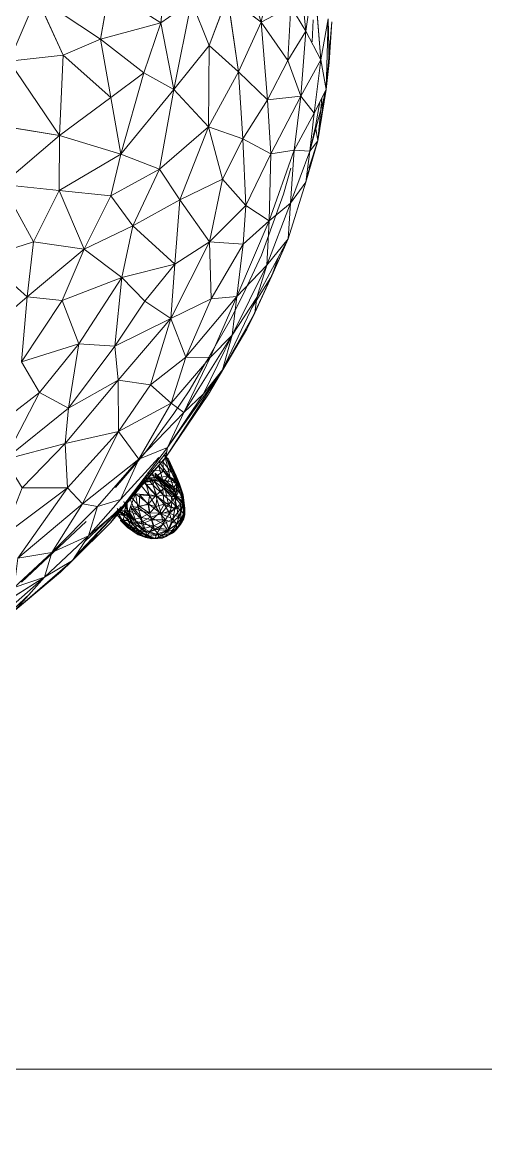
# Model space of a CAD drawing. Header units: inches. Extents: x -1767 to 184, y -1065 to 157.
# Drawn here: x -790.657 to -788.59, y -234.254 to -229.33 of the extents above; entities that cross this region are included whole.
import ezdxf

# ---------------------------------------------------------------- set-up
doc = ezdxf.new("R2010")
doc.units = ezdxf.units.IN
doc.header["$MEASUREMENT"] = 0
for name, color, linetype, lineweight in [('A-DETL-GENF', 92, 'Continuous', 9), ('E-LITE-EQPM', 33, 'Continuous', 9), ('G-IMPT', 8, 'Continuous', 9)]:
    doc.layers.add(name, color=color, linetype=linetype, lineweight=lineweight)

# ---------------------------------------------------------------- blocks, each defined once
blk = doc.blocks.new('flos_pendant16 - flos_pendant - 3D View - _3D__dwg_FLOS_AIM_Pendant_Lamps_dwg-2425-_3D_-V18-FIRST FLOOR')
at = {"layer": 'G-IMPT'}
for p, q in [((37.707, 24.606), (36.813, 24.153)), ((37.327, 24.524), (36.813, 24.153)), ((37.237, 24.51), (36.979, 24.309)), ((37.149, 24.469), (36.503, 24.007)), ((37.149, 24.469), (36.64, 24.117)), ((37.149, 24.469), (36.813, 24.153)), ((36.813, 24.153), (36.313, 23.768)), ((37.055, 24.183), (36.321, 23.614)), ((36.813, 24.153), (36.503, 24.007)), ((36.849, 24.255), (36.64, 24.117)), ((37.138, 24.232), (36.709, 23.902)), ((36.709, 23.902), (37.138, 24.232)), ((36.813, 24.153), (36.709, 23.902)), ((36.813, 24.153), (36.709, 23.902)), ((36.813, 24.153), (37.138, 24.232)), ((36.64, 24.117), (36.071, 23.652)), ((36.64, 24.117), (36.503, 24.007)), ((36.474, 23.971), (35.889, 23.457)), ((36.474, 23.971), (35.889, 23.457)), ((36.503, 24.007), (35.939, 23.504)), ((36.503, 24.007), (36.071, 23.652)), ((36.503, 24.007), (36.313, 23.768)), ((37.069, 23.93), (36.343, 23.427)), ((37.069, 23.93), (36.483, 23.245)), ((36.709, 23.902), (37.069, 23.93)), ((35.342, 23.74), (35.436, 23.823)), ((35.342, 23.74), (35.425, 23.817)), ((35.348, 23.738), (35.474, 23.836)), ((35.436, 23.823), (35.348, 23.738)), ((35.474, 23.836), (35.375, 23.727)), ((35.505, 23.85), (35.395, 23.79)), ((35.395, 23.79), (35.425, 23.817)), ((35.546, 23.864), (35.425, 23.817)), ((35.505, 23.85), (35.425, 23.817)), ((35.425, 23.817), (35.436, 23.823)), ((35.546, 23.864), (35.436, 23.823)), ((35.436, 23.823), (35.474, 23.836)), ((35.474, 23.836), (35.472, 23.784)), ((35.472, 23.784), (35.527, 23.828)), ((35.472, 23.784), (35.604, 23.817)), ((35.546, 23.864), (35.474, 23.836)), ((35.474, 23.836), (35.623, 23.861)), ((35.474, 23.836), (35.527, 23.828)), ((35.48, 23.79), (35.505, 23.85)), ((35.48, 23.79), (35.579, 23.825)), ((35.505, 23.85), (35.546, 23.864)), ((35.505, 23.85), (35.593, 23.864)), ((35.579, 23.825), (35.505, 23.85)), ((35.623, 23.861), (35.527, 23.828)), ((35.527, 23.828), (35.604, 23.817)), ((35.546, 23.864), (35.593, 23.864)), ((35.546, 23.864), (35.661, 23.861)), ((35.546, 23.864), (35.623, 23.861)), ((35.604, 23.817), (35.56, 23.757)), ((35.579, 23.825), (35.593, 23.864)), ((35.579, 23.825), (35.7, 23.836)), ((35.62, 23.765), (35.579, 23.825)), ((35.713, 23.784), (35.579, 23.825)), ((35.593, 23.864), (35.661, 23.861)), ((35.7, 23.836), (35.593, 23.864)), ((35.623, 23.861), (35.604, 23.817)), ((35.7, 23.82), (35.604, 23.817)), ((35.604, 23.817), (35.672, 23.787)), ((35.661, 23.861), (35.623, 23.861)), ((35.623, 23.861), (35.719, 23.842)), ((35.623, 23.861), (35.7, 23.82)), ((35.661, 23.861), (35.719, 23.842)), ((35.7, 23.836), (35.661, 23.861)), ((35.661, 23.861), (35.763, 23.817)), ((35.661, 23.861), (35.793, 23.806)), ((35.719, 23.842), (35.661, 23.861)), ((35.7, 23.82), (35.672, 23.787)), ((35.719, 23.842), (35.7, 23.82)), ((35.713, 23.784), (35.7, 23.836)), ((35.801, 23.754), (35.7, 23.836)), ((35.7, 23.836), (35.763, 23.817)), ((35.801, 23.782), (35.7, 23.82)), ((35.7, 23.82), (35.779, 23.762)), ((35.793, 23.806), (35.719, 23.842)), ((35.801, 23.782), (35.719, 23.842)), ((35.801, 23.754), (35.763, 23.817)), ((35.826, 23.773), (35.763, 23.817)), ((35.763, 23.817), (35.793, 23.806)), ((35.793, 23.806), (35.898, 23.718)), ((35.826, 23.773), (35.793, 23.806)), ((35.793, 23.806), (35.801, 23.782)), ((35.793, 23.806), (35.865, 23.743)), ((36.356, 23.822), (35.939, 23.496)), ((36.356, 23.822), (35.939, 23.496)), ((36.709, 23.902), (36.189, 23.471)), ((36.709, 23.902), (36.313, 23.768)), ((36.709, 23.902), (36.343, 23.427)), ((36.343, 23.427), (36.709, 23.902)), ((35.29, 23.639), (35.342, 23.74)), ((35.293, 23.537), (35.384, 23.732)), ((35.301, 23.628), (35.348, 23.738)), ((35.342, 23.74), (35.304, 23.683)), ((35.304, 23.683), (35.348, 23.738)), ((35.309, 23.655), (35.395, 23.79)), ((35.309, 23.655), (35.342, 23.74)), ((35.384, 23.732), (35.309, 23.655)), ((35.348, 23.738), (35.334, 23.68)), ((35.334, 23.68), (35.375, 23.727)), ((35.395, 23.79), (35.342, 23.74)), ((35.342, 23.74), (35.348, 23.738)), ((35.348, 23.738), (35.375, 23.727)), ((35.356, 23.658), (35.375, 23.727)), ((35.356, 23.658), (35.428, 23.71)), ((35.375, 23.727), (35.472, 23.784)), ((35.375, 23.727), (35.428, 23.71)), ((35.384, 23.732), (35.48, 23.79)), ((35.384, 23.732), (35.395, 23.79)), ((35.417, 23.674), (35.384, 23.732)), ((35.48, 23.79), (35.395, 23.79)), ((35.417, 23.674), (35.48, 23.79)), ((35.521, 23.721), (35.417, 23.674)), ((35.472, 23.784), (35.428, 23.71)), ((35.428, 23.71), (35.447, 23.611)), ((35.428, 23.71), (35.496, 23.677)), ((35.472, 23.784), (35.496, 23.677)), ((35.472, 23.784), (35.56, 23.757)), ((35.521, 23.721), (35.48, 23.79)), ((35.62, 23.765), (35.48, 23.79)), ((35.496, 23.677), (35.56, 23.757)), ((35.496, 23.677), (35.623, 23.727)), ((35.521, 23.721), (35.62, 23.765)), ((35.535, 23.611), (35.521, 23.721)), ((35.65, 23.633), (35.521, 23.721)), ((35.56, 23.757), (35.672, 23.787)), ((35.56, 23.757), (35.623, 23.727)), ((35.62, 23.765), (35.713, 23.784)), ((35.738, 23.672), (35.62, 23.765)), ((35.65, 23.633), (35.62, 23.765)), ((35.672, 23.787), (35.623, 23.727)), ((35.623, 23.727), (35.73, 23.746)), ((35.623, 23.727), (35.749, 23.696)), ((35.623, 23.727), (35.637, 23.663)), ((35.749, 23.696), (35.637, 23.663)), ((35.672, 23.787), (35.73, 23.746)), ((35.672, 23.787), (35.779, 23.762)), ((35.738, 23.672), (35.713, 23.784)), ((35.801, 23.674), (35.713, 23.784)), ((35.812, 23.696), (35.713, 23.784)), ((35.713, 23.784), (35.801, 23.754)), ((35.73, 23.746), (35.779, 23.762)), ((35.73, 23.746), (35.873, 23.658)), ((35.73, 23.746), (35.749, 23.696)), ((35.749, 23.696), (35.744, 23.63)), ((35.873, 23.658), (35.749, 23.696)), ((35.749, 23.696), (35.829, 23.641)), ((35.801, 23.782), (35.779, 23.762)), ((35.779, 23.762), (35.873, 23.699)), ((35.779, 23.762), (35.873, 23.658)), ((35.801, 23.782), (35.865, 23.743)), ((35.801, 23.782), (35.873, 23.699)), ((35.801, 23.754), (35.826, 23.773)), ((35.812, 23.696), (35.801, 23.754)), ((35.843, 23.685), (35.801, 23.754)), ((35.801, 23.754), (35.859, 23.718)), ((35.801, 23.674), (35.812, 23.696)), ((35.87, 23.553), (35.812, 23.696)), ((35.812, 23.696), (35.843, 23.685)), ((35.859, 23.718), (35.826, 23.773)), ((35.826, 23.773), (35.884, 23.721)), ((35.826, 23.773), (35.898, 23.718)), ((35.843, 23.685), (35.859, 23.718)), ((35.87, 23.553), (35.843, 23.685)), ((35.884, 23.542), (35.843, 23.685)), ((35.843, 23.685), (35.87, 23.628)), ((35.843, 23.685), (35.889, 23.641)), ((35.859, 23.718), (35.884, 23.721)), ((35.889, 23.641), (35.859, 23.718)), ((35.859, 23.718), (35.939, 23.647)), ((35.898, 23.718), (35.865, 23.743)), ((35.865, 23.743), (35.964, 23.639)), ((35.865, 23.743), (35.873, 23.699)), ((35.865, 23.743), (35.955, 23.622)), ((35.873, 23.699), (35.873, 23.658)), ((35.873, 23.699), (35.955, 23.622)), ((35.884, 23.721), (35.939, 23.647)), ((35.884, 23.721), (35.898, 23.718)), ((35.884, 23.721), (35.947, 23.661)), ((35.898, 23.718), (35.947, 23.661)), ((35.898, 23.718), (35.964, 23.639)), ((36.313, 23.768), (35.939, 23.504)), ((36.313, 23.768), (35.942, 23.421)), ((36.313, 23.768), (36.189, 23.471)), ((35.282, 23.573), (35.304, 23.683)), ((35.282, 23.548), (35.309, 23.655)), ((35.29, 23.639), (35.282, 23.573)), ((35.282, 23.548), (35.29, 23.639)), ((35.282, 23.573), (35.301, 23.628)), ((35.282, 23.548), (35.282, 23.573)), ((35.285, 23.435), (35.282, 23.573)), ((35.29, 23.468), (35.282, 23.573)), ((35.282, 23.573), (35.293, 23.542)), ((35.29, 23.639), (35.304, 23.683)), ((35.309, 23.655), (35.29, 23.639)), ((35.293, 23.537), (35.417, 23.674)), ((35.293, 23.537), (35.309, 23.655)), ((35.293, 23.542), (35.301, 23.628)), ((35.293, 23.542), (35.326, 23.597)), ((35.386, 23.575), (35.293, 23.537)), ((35.304, 23.683), (35.301, 23.628)), ((35.301, 23.628), (35.334, 23.68)), ((35.301, 23.628), (35.326, 23.597)), ((35.326, 23.597), (35.323, 23.529)), ((35.334, 23.68), (35.326, 23.597)), ((35.326, 23.597), (35.356, 23.658)), ((35.326, 23.597), (35.364, 23.556)), ((35.334, 23.68), (35.356, 23.658)), ((35.364, 23.556), (35.356, 23.658)), ((35.356, 23.658), (35.447, 23.611)), ((35.359, 23.441), (35.386, 23.575)), ((35.364, 23.556), (35.447, 23.611)), ((35.386, 23.575), (35.417, 23.674)), ((35.535, 23.611), (35.386, 23.575)), ((35.45, 23.523), (35.386, 23.575)), ((35.535, 23.611), (35.417, 23.674)), ((35.447, 23.611), (35.425, 23.556)), ((35.428, 23.023), (36.071, 23.652)), ((35.447, 23.611), (35.496, 23.677)), ((35.447, 23.611), (35.494, 23.512)), ((35.447, 23.611), (35.549, 23.597)), ((35.535, 23.611), (35.45, 23.523)), ((35.494, 23.512), (35.549, 23.597)), ((35.496, 23.677), (35.549, 23.597)), ((35.496, 23.677), (35.637, 23.663)), ((35.535, 23.611), (35.65, 23.633)), ((35.571, 23.413), (35.535, 23.611)), ((35.656, 23.493), (35.535, 23.611)), ((35.549, 23.597), (35.637, 23.663)), ((35.549, 23.597), (35.582, 23.529)), ((35.549, 23.597), (35.656, 23.592)), ((35.582, 23.529), (35.656, 23.592)), ((35.637, 23.663), (35.656, 23.592)), ((35.637, 23.663), (35.744, 23.63)), ((35.738, 23.672), (35.65, 23.633)), ((35.771, 23.518), (35.65, 23.633)), ((35.656, 23.493), (35.65, 23.633)), ((35.656, 23.592), (35.744, 23.63)), ((35.656, 23.592), (35.661, 23.498)), ((35.656, 23.592), (35.81, 23.531)), ((35.656, 23.592), (35.755, 23.509)), ((35.738, 23.672), (35.801, 23.674)), ((35.845, 23.504), (35.738, 23.672)), ((35.771, 23.518), (35.738, 23.672)), ((35.744, 23.63), (35.829, 23.641)), ((35.744, 23.63), (35.81, 23.531)), ((35.744, 23.63), (35.867, 23.542)), ((35.845, 23.504), (35.801, 23.674)), ((35.87, 23.553), (35.801, 23.674)), ((35.873, 23.658), (35.829, 23.641)), ((35.829, 23.641), (35.981, 23.529)), ((35.829, 23.641), (35.867, 23.542)), ((35.829, 23.641), (35.925, 23.54)), ((35.87, 23.628), (35.889, 23.641)), ((35.884, 23.542), (35.87, 23.628)), ((35.881, 23.57), (35.87, 23.628)), ((35.87, 23.628), (35.895, 23.581)), ((35.873, 23.658), (35.955, 23.622)), ((35.873, 23.658), (35.982, 23.53)), ((35.982, 23.53), (35.873, 23.658)), ((35.881, 23.57), (35.895, 23.581)), ((35.895, 23.581), (35.881, 23.493)), ((35.884, 23.542), (35.881, 23.57)), ((35.881, 23.482), (35.881, 23.57)), ((35.881, 23.57), (35.881, 23.493)), ((35.881, 23.57), (35.881, 23.482)), ((35.889, 23.457), (36.071, 23.652)), ((35.889, 23.641), (35.939, 23.647)), ((35.889, 23.641), (35.895, 23.581)), ((35.889, 23.641), (35.922, 23.597)), ((35.895, 23.581), (35.922, 23.597)), ((35.895, 23.581), (35.909, 23.529)), ((35.922, 23.597), (35.909, 23.529)), ((35.922, 23.597), (35.939, 23.647)), ((35.922, 23.597), (35.98, 23.562)), ((35.922, 23.597), (35.953, 23.496)), ((35.922, 23.597), (35.986, 23.512)), ((35.922, 23.597), (35.986, 23.512)), ((35.939, 23.647), (35.947, 23.661)), ((36.071, 23.652), (35.939, 23.504)), ((35.939, 23.504), (36.071, 23.652)), ((35.939, 23.647), (35.98, 23.562)), ((35.939, 23.647), (36.008, 23.562)), ((35.939, 23.647), (36.008, 23.562)), ((35.947, 23.661), (35.964, 23.639)), ((35.964, 23.639), (35.955, 23.622)), ((35.955, 23.622), (35.986, 23.526)), ((37.198, 23.683), (36.483, 23.245)), ((36.483, 23.245), (37.198, 23.683)), ((35.285, 23.435), (35.282, 23.548)), ((35.293, 23.537), (35.282, 23.548)), ((35.293, 23.537), (35.285, 23.435)), ((35.285, 23.435), (35.29, 23.468)), ((35.29, 23.468), (35.293, 23.542)), ((35.29, 23.468), (35.309, 23.496)), ((35.301, 23.375), (35.29, 23.468)), ((35.331, 23.391), (35.29, 23.468)), ((35.29, 23.468), (35.356, 23.441)), ((35.293, 23.542), (35.309, 23.496)), ((35.293, 23.542), (35.323, 23.529)), ((35.359, 23.441), (35.293, 23.537)), ((35.34, 23.284), (35.293, 23.537)), ((35.315, 23.314), (35.293, 23.537)), ((35.309, 23.496), (35.323, 23.529)), ((35.356, 23.441), (35.309, 23.496)), ((35.309, 23.496), (35.378, 23.443)), ((35.323, 23.529), (35.364, 23.556)), ((35.378, 23.443), (35.323, 23.529)), ((35.359, 23.441), (35.45, 23.523)), ((35.378, 23.443), (35.364, 23.556)), ((35.364, 23.556), (35.411, 23.441)), ((35.364, 23.556), (35.411, 23.498)), ((35.364, 23.556), (35.425, 23.556)), ((35.403, 22.926), (35.939, 23.504)), ((35.403, 22.926), (35.939, 23.504)), ((35.411, 23.498), (35.425, 23.556)), ((35.411, 23.498), (35.494, 23.512)), ((35.411, 23.441), (35.411, 23.498)), ((35.411, 23.498), (35.494, 23.413)), ((35.414, 22.97), (35.889, 23.457)), ((35.425, 23.556), (35.494, 23.512)), ((35.428, 23.023), (35.939, 23.504)), ((35.428, 23.023), (35.889, 23.457)), ((35.571, 23.413), (35.45, 23.523)), ((35.469, 23.339), (35.45, 23.523)), ((35.494, 23.512), (35.582, 23.529)), ((35.494, 23.413), (35.494, 23.512)), ((35.494, 23.512), (35.56, 23.424)), ((35.582, 23.529), (35.56, 23.424)), ((35.571, 23.413), (35.656, 23.493)), ((35.582, 23.529), (35.639, 23.41)), ((35.582, 23.529), (35.661, 23.498)), ((35.639, 23.41), (35.661, 23.498)), ((35.771, 23.518), (35.656, 23.493)), ((35.782, 23.377), (35.656, 23.493)), ((35.661, 23.498), (35.755, 23.509)), ((35.661, 23.498), (35.738, 23.391)), ((36.189, 23.471), (35.713, 23.02)), ((36.189, 23.471), (35.713, 23.02)), ((35.738, 23.391), (35.755, 23.509)), ((35.81, 23.531), (35.755, 23.509)), ((35.755, 23.509), (35.838, 23.395)), ((35.782, 23.377), (35.771, 23.518)), ((35.845, 23.504), (35.771, 23.518)), ((35.782, 23.377), (35.845, 23.504)), ((35.81, 23.531), (35.867, 23.542)), ((35.81, 23.531), (35.848, 23.407)), ((35.845, 23.504), (35.87, 23.553)), ((35.867, 23.542), (35.925, 23.54)), ((35.87, 23.553), (35.884, 23.542)), ((35.884, 23.542), (35.881, 23.482)), ((35.881, 23.493), (35.909, 23.529)), ((35.881, 23.452), (35.909, 23.529)), ((35.881, 23.482), (35.881, 23.493)), ((35.881, 23.493), (35.881, 23.452)), ((35.881, 23.493), (35.881, 23.482)), ((35.909, 23.443), (35.884, 23.542)), ((35.895, 23.463), (35.884, 23.542)), ((35.986, 23.526), (35.925, 23.54)), ((36.189, 23.471), (35.942, 23.421)), ((36.343, 23.427), (36.189, 23.471)), ((35.315, 23.314), (35.285, 23.435)), ((35.301, 23.375), (35.285, 23.435)), ((35.301, 23.375), (35.331, 23.391)), ((35.37, 23.16), (35.301, 23.375)), ((35.386, 23.185), (35.301, 23.375)), ((35.315, 23.314), (35.301, 23.375)), ((35.301, 23.375), (35.345, 23.311)), ((35.331, 23.391), (35.356, 23.441)), ((35.331, 23.391), (35.359, 23.402)), ((35.345, 23.311), (35.331, 23.391)), ((35.331, 23.391), (35.375, 23.347)), ((35.359, 23.441), (35.34, 23.284)), ((35.345, 23.311), (35.375, 23.347)), ((35.356, 23.441), (35.378, 23.443)), ((35.359, 23.402), (35.356, 23.441)), ((35.356, 23.441), (35.403, 23.383)), ((35.469, 23.339), (35.359, 23.441)), ((35.403, 23.237), (35.359, 23.441)), ((35.375, 23.347), (35.359, 23.402)), ((35.359, 23.402), (35.406, 23.342)), ((35.359, 23.402), (35.463, 23.287)), ((35.359, 23.402), (35.403, 23.383)), ((35.359, 23.402), (35.461, 23.295)), ((35.461, 23.262), (35.375, 23.347)), ((35.375, 23.347), (35.485, 23.278)), ((35.375, 23.347), (35.425, 23.317)), ((35.375, 23.347), (35.406, 23.342)), ((35.378, 23.443), (35.403, 23.383)), ((35.378, 23.443), (35.411, 23.441)), ((35.378, 23.443), (35.491, 23.342)), ((35.403, 23.383), (35.461, 23.295)), ((35.403, 23.383), (35.516, 23.24)), ((35.403, 23.383), (35.491, 23.342)), ((35.403, 23.383), (35.54, 23.229)), ((35.403, 23.383), (35.54, 23.229)), ((35.469, 23.339), (35.403, 23.237)), ((35.406, 23.342), (35.463, 23.287)), ((35.406, 23.342), (35.472, 23.284)), ((35.425, 23.317), (35.406, 23.342)), ((35.411, 23.441), (35.491, 23.342)), ((35.411, 23.441), (35.494, 23.413)), ((35.571, 23.413), (35.469, 23.339)), ((35.512, 23.1), (35.469, 23.339)), ((35.527, 23.253), (35.469, 23.339)), ((35.491, 23.342), (35.494, 23.413)), ((35.491, 23.342), (35.54, 23.229)), ((35.491, 23.342), (35.573, 23.267)), ((35.494, 23.413), (35.56, 23.424)), ((35.494, 23.413), (35.573, 23.267)), ((35.494, 23.413), (35.593, 23.3)), ((35.504, 23.02), (35.942, 23.421)), ((35.504, 23.02), (35.942, 23.421)), ((35.56, 23.424), (35.639, 23.41)), ((35.56, 23.424), (35.593, 23.3)), ((35.56, 23.424), (35.661, 23.287)), ((35.692, 23.251), (35.571, 23.413)), ((35.593, 23.261), (35.571, 23.413)), ((35.782, 23.377), (35.571, 23.413)), ((35.639, 23.41), (35.738, 23.391)), ((35.639, 23.41), (35.661, 23.287)), ((35.639, 23.41), (35.728, 23.276)), ((36.343, 23.427), (35.713, 23.02)), ((35.713, 23.02), (36.343, 23.427)), ((35.942, 23.421), (35.713, 23.02)), ((36.343, 23.427), (35.898, 22.709)), ((36.343, 23.427), (36.483, 23.245)), ((35.342, 23.229), (35.315, 23.314)), ((35.34, 23.284), (35.315, 23.314)), ((35.403, 23.047), (35.315, 23.314)), ((35.37, 23.16), (35.315, 23.314)), ((35.438, 22.995), (35.34, 23.284)), ((35.403, 23.237), (35.34, 23.284)), ((35.34, 23.284), (35.403, 23.047)), ((35.34, 23.284), (35.342, 23.229)), ((35.403, 23.047), (35.342, 23.229)), ((35.386, 23.185), (35.345, 23.311)), ((35.345, 23.311), (35.466, 23.168)), ((35.345, 23.311), (35.461, 23.262)), ((35.345, 23.311), (35.43, 23.229)), ((35.442, 22.999), (35.403, 23.237)), ((35.506, 23.064), (35.403, 23.237)), ((35.425, 23.317), (35.518, 23.267)), ((35.425, 23.317), (35.472, 23.284)), ((35.485, 23.278), (35.425, 23.317)), ((35.461, 23.262), (35.43, 23.229)), ((35.466, 23.168), (35.43, 23.229)), ((35.571, 23.226), (35.43, 23.229)), ((35.461, 23.295), (35.557, 23.179)), ((35.461, 23.295), (35.523, 23.214)), ((35.463, 23.287), (35.461, 23.295)), ((35.461, 23.295), (35.516, 23.24)), ((35.461, 23.295), (35.557, 23.179)), ((35.523, 23.214), (35.461, 23.295)), ((35.461, 23.262), (35.485, 23.278)), ((35.571, 23.226), (35.461, 23.262)), ((35.461, 23.262), (35.573, 23.259)), ((35.463, 23.287), (35.557, 23.179)), ((35.463, 23.287), (35.472, 23.284)), ((35.463, 23.287), (35.554, 23.204)), ((35.466, 23.168), (35.571, 23.226)), ((35.518, 23.267), (35.472, 23.284)), ((35.472, 23.284), (35.56, 23.221)), ((35.472, 23.284), (35.554, 23.204)), ((35.573, 23.259), (35.485, 23.278)), ((35.485, 23.278), (35.518, 23.267)), ((35.598, 23.251), (35.485, 23.278)), ((35.516, 23.24), (35.54, 23.229)), ((35.516, 23.24), (35.524, 23.228)), ((35.516, 23.24), (35.524, 23.229)), ((35.524, 23.229), (35.516, 23.24)), ((35.598, 23.251), (35.518, 23.267)), ((35.518, 23.267), (35.631, 23.229)), ((35.518, 23.267), (35.56, 23.221)), ((35.54, 23.229), (35.573, 23.267)), ((35.631, 23.229), (35.56, 23.221)), ((35.571, 23.226), (35.573, 23.259)), ((35.571, 23.226), (35.671, 23.253)), ((35.593, 23.144), (35.571, 23.226)), ((35.672, 23.221), (35.571, 23.226)), ((35.573, 23.267), (35.593, 23.3)), ((35.573, 23.259), (35.659, 23.267)), ((35.573, 23.267), (35.579, 23.262)), ((35.573, 23.267), (35.576, 23.262)), ((35.573, 23.267), (35.577, 23.262)), ((35.683, 23.256), (35.573, 23.259)), ((35.573, 23.259), (35.598, 23.251)), ((35.593, 23.3), (35.623, 23.258)), ((35.593, 23.3), (35.661, 23.287)), ((35.593, 23.3), (35.661, 23.287)), ((35.659, 23.267), (35.598, 23.251)), ((35.647, 23.255), (35.598, 23.251)), ((35.598, 23.251), (35.631, 23.229)), ((35.741, 23.298), (35.659, 23.267)), ((35.683, 23.256), (35.659, 23.267)), ((35.671, 23.253), (35.661, 23.287)), ((35.661, 23.287), (35.686, 23.252)), ((35.983, 23.289), (35.768, 23.083)), ((36.483, 23.245), (35.898, 22.709)), ((36.483, 23.245), (35.898, 22.709)), ((36.483, 23.245), (36.464, 22.781)), ((36.464, 22.781), (36.483, 23.245)), ((36.956, 23.201), (36.483, 23.245)), ((36.956, 23.201), (36.483, 23.245)), ((35.37, 23.16), (35.386, 23.185)), ((35.43, 23.02), (35.37, 23.16)), ((35.403, 23.047), (35.37, 23.16)), ((35.43, 23.02), (35.386, 23.185)), ((35.466, 23.069), (35.386, 23.185)), ((35.386, 23.185), (35.466, 23.168)), ((35.466, 23.069), (35.466, 23.168)), ((35.512, 23.107), (35.466, 23.168)), ((35.593, 23.144), (35.466, 23.168)), ((35.56, 23.221), (35.554, 23.204)), ((35.554, 23.204), (35.637, 23.168)), ((35.554, 23.204), (35.557, 23.179)), ((35.637, 23.168), (35.554, 23.204)), ((35.56, 23.221), (35.637, 23.168)), ((35.56, 23.221), (35.637, 23.168)), ((36.956, 23.201), (36.464, 22.781)), ((36.956, 23.201), (36.464, 22.781)), ((34.751, 22.173), (35.428, 23.023)), ((35.428, 23.023), (34.922, 22.41)), ((35.199, 22.577), (35.713, 23.02)), ((35.32, 22.467), (35.713, 23.02)), ((35.43, 23.02), (35.403, 23.047)), ((35.43, 23.02), (35.403, 23.047)), ((35.403, 22.926), (35.428, 23.023)), ((35.403, 22.926), (35.713, 23.02)), ((35.403, 22.926), (35.713, 23.02)), ((35.43, 23.02), (35.466, 23.069)), ((35.466, 23.069), (35.508, 23.064)), ((35.637, 22.951), (35.768, 23.083)), ((35.713, 23.02), (35.898, 22.709)), ((35.713, 23.02), (35.898, 22.709)), ((35.403, 22.926), (34.751, 22.173)), ((35.403, 22.926), (34.974, 22.404)), ((35.403, 22.926), (35.199, 22.577)), ((35.199, 22.577), (35.403, 22.926)), ((35.304, 22.577), (35.637, 22.951)), ((37.107, 22.888), (36.393, 22.418)), ((36.393, 22.418), (37.107, 22.888)), ((36.464, 22.781), (37.107, 22.888)), ((37.107, 22.888), (36.679, 22.225)), ((35.848, 22.176), (36.464, 22.781)), ((36.464, 22.781), (35.898, 22.709)), ((35.898, 22.709), (36.464, 22.781)), ((36.464, 22.781), (36.393, 22.418)), ((35.154, 22.679), (34.922, 22.41)), ((35.32, 22.467), (35.898, 22.709)), ((35.516, 22.256), (35.898, 22.709)), ((35.516, 22.256), (35.898, 22.709)), ((35.848, 22.176), (35.898, 22.709)), ((35.898, 22.709), (35.848, 22.176)), ((35.199, 22.577), (34.619, 21.821)), ((34.867, 22.033), (35.199, 22.577)), ((34.867, 22.033), (35.199, 22.577)), ((34.974, 22.404), (35.199, 22.577)), ((35.151, 22.635), (35.054, 22.502)), ((35.151, 22.635), (35.054, 22.502)), ((35.12, 22.357), (35.304, 22.577)), ((35.32, 22.467), (35.199, 22.577)), ((37.198, 22.55), (36.679, 22.225)), ((36.679, 22.225), (37.198, 22.55)), ((35.32, 22.467), (34.867, 22.033)), ((35.32, 22.467), (35.12, 22.005)), ((35.12, 22.005), (35.32, 22.467)), ((35.516, 22.256), (35.32, 22.467)), ((35.848, 21.819), (36.393, 22.418)), ((35.848, 22.176), (36.393, 22.418)), ((36.393, 22.418), (35.848, 21.819)), ((35.848, 22.176), (36.393, 22.418)), ((36.222, 21.758), (36.393, 22.418)), ((36.679, 22.225), (36.393, 22.418)), ((34.922, 22.41), (34.46, 21.772)), ((34.974, 22.404), (34.619, 21.821)), ((34.751, 22.173), (34.922, 22.41)), ((34.974, 22.404), (34.751, 22.173)), ((34.911, 22.066), (35.12, 22.357)), ((35.516, 22.256), (35.12, 22.005)), ((35.238, 21.585), (35.516, 22.256)), ((35.848, 22.176), (35.516, 22.256)), ((35.848, 22.176), (35.516, 22.256)), ((36.222, 21.758), (36.679, 22.225)), ((36.838, 21.89), (36.679, 22.225)), ((34.751, 22.173), (34.322, 21.453)), ((34.751, 22.173), (34.358, 21.61)), ((34.751, 22.173), (34.46, 21.772)), ((34.751, 22.173), (34.619, 21.821)), ((35.238, 21.585), (35.848, 22.176)), ((35.848, 21.819), (35.848, 22.176)), ((34.867, 22.033), (34.529, 21.423)), ((35.12, 22.005), (34.529, 21.423)), ((34.867, 22.033), (34.619, 21.821)), ((34.911, 22.066), (34.622, 21.662)), ((35.12, 22.005), (34.801, 21.42)), ((35.12, 22.005), (34.867, 22.033)), ((35.12, 22.005), (34.867, 22.033)), ((35.238, 21.585), (35.12, 22.005)), ((36.222, 21.758), (36.838, 21.89)), ((36.351, 21.291), (36.838, 21.89)), ((36.714, 21.219), (36.838, 21.89)), ((36.838, 21.89), (36.714, 21.219)), ((34.46, 21.772), (34.146, 21.244)), ((34.619, 21.821), (34.185, 21.126)), ((34.619, 21.821), (34.322, 21.453)), ((34.322, 21.453), (34.619, 21.821)), ((34.46, 21.772), (34.358, 21.61)), ((34.619, 21.821), (34.529, 21.423)), ((34.619, 21.821), (34.529, 21.423)), ((35.848, 21.819), (35.238, 21.585)), ((35.848, 21.819), (35.494, 21.379)), ((35.848, 21.819), (35.708, 21.112)), ((35.708, 21.112), (35.848, 21.819)), ((36.222, 21.758), (35.708, 21.112)), ((36.222, 21.758), (35.708, 21.112)), ((35.848, 21.819), (36.222, 21.758)), ((35.848, 21.819), (36.222, 21.758)), ((36.351, 21.291), (36.222, 21.758)), ((34.358, 21.61), (33.937, 20.873)), ((34.358, 21.61), (34.146, 21.244)), ((34.322, 21.453), (34.358, 21.61)), ((34.465, 21.414), (34.622, 21.662)), ((34.384, 21.557), (34.146, 21.244)), ((35.238, 21.585), (34.762, 20.826)), ((35.238, 21.585), (34.762, 20.826)), ((35.238, 21.585), (34.801, 21.42)), ((35.238, 21.585), (34.801, 21.42)), ((35.238, 21.585), (35.144, 21.024)), ((35.144, 21.024), (35.238, 21.585)), ((35.238, 21.585), (35.494, 21.379)), ((36.714, 21.219), (37.193, 21.555)), ((36.714, 21.219), (37.193, 21.555)), ((34.322, 21.453), (33.937, 20.873)), ((34.529, 21.423), (34.119, 20.667)), ((34.119, 20.667), (34.529, 21.423)), ((34.185, 21.126), (34.322, 21.453)), ((34.185, 21.126), (34.529, 21.423)), ((34.465, 21.414), (34.232, 21.016)), ((34.529, 21.423), (34.413, 20.884)), ((34.801, 21.42), (34.413, 20.884)), ((34.529, 21.423), (34.801, 21.42)), ((34.529, 21.423), (34.801, 21.42)), ((34.801, 21.42), (34.762, 20.826)), ((35.494, 21.379), (35.144, 21.024)), ((35.144, 21.024), (35.494, 21.379)), ((35.708, 21.112), (35.494, 21.379)), ((35.494, 21.379), (35.708, 21.112)), ((36.351, 21.291), (35.708, 21.112)), ((36.071, 20.777), (36.351, 21.291)), ((36.714, 21.219), (36.351, 21.291)), ((33.937, 20.873), (34.146, 21.244)), ((34.146, 21.244), (34.06, 21.057)), ((36.714, 21.219), (36.071, 20.777)), ((36.714, 21.219), (36.593, 20.65)), ((36.593, 20.65), (36.714, 21.219)), ((37.129, 20.768), (36.714, 21.219)), ((36.714, 21.219), (37.129, 20.768)), ((34.185, 21.126), (33.88, 20.504)), ((34.185, 21.126), (33.88, 20.504)), ((34.185, 21.126), (33.937, 20.873)), ((34.185, 21.126), (34.119, 20.667)), ((35.708, 21.112), (35.144, 21.024)), ((35.708, 21.112), (35.144, 21.024)), ((35.708, 21.112), (35.543, 20.584)), ((35.708, 21.112), (35.543, 20.584)), ((36.071, 20.777), (35.708, 21.112)), ((34.232, 21.016), (33.943, 20.405)), ((35.144, 21.024), (34.762, 20.826)), ((35.144, 21.024), (35.026, 20.361)), ((35.543, 20.584), (35.144, 21.024)), ((33.937, 20.873), (33.698, 20.301)), ((33.937, 20.873), (33.88, 20.504)), ((34.413, 20.884), (34.119, 20.667)), ((34.413, 20.884), (34.119, 20.667)), ((34.413, 20.884), (34.347, 20.485)), ((34.413, 20.884), (34.347, 20.485)), ((34.762, 20.826), (34.347, 20.485)), ((34.762, 20.826), (34.347, 20.485)), ((34.762, 20.826), (34.413, 20.884)), ((34.762, 20.826), (34.562, 20.188)), ((34.562, 20.188), (34.762, 20.826)), ((35.026, 20.361), (34.762, 20.826)), ((36.071, 20.777), (35.543, 20.584)), ((36.071, 20.777), (35.741, 20.251)), ((35.741, 20.251), (36.071, 20.777)), ((36.071, 20.777), (36.593, 20.65)), ((36.071, 20.777), (36.274, 20.144)), ((36.071, 20.777), (36.274, 20.144)), ((37.129, 20.768), (36.593, 20.65)), ((37.129, 20.768), (36.593, 20.65)), ((34.119, 20.667), (33.789, 19.957)), ((34.119, 20.667), (33.88, 20.504)), ((33.88, 20.504), (34.119, 20.667)), ((34.119, 20.667), (34.034, 19.971)), ((34.347, 20.485), (34.119, 20.667)), ((34.119, 20.667), (34.347, 20.485)), ((35.543, 20.584), (35.026, 20.361)), ((35.21, 20.02), (35.543, 20.584)), ((35.741, 20.251), (35.543, 20.584)), ((36.593, 20.65), (36.274, 20.144)), ((36.593, 20.65), (36.863, 20.023)), ((33.88, 20.504), (33.627, 19.982)), ((33.88, 20.504), (33.698, 20.301)), ((33.88, 20.504), (33.789, 19.957)), ((34.347, 20.485), (34.034, 19.971)), ((34.347, 20.485), (34.034, 19.971)), ((34.347, 20.485), (34.311, 19.787)), ((34.347, 20.485), (34.311, 19.787)), ((34.347, 20.485), (34.562, 20.188)), ((34.347, 20.485), (34.562, 20.188)), ((33.943, 20.405), (33.841, 20.139)), ((35.026, 20.361), (34.562, 20.188)), ((35.026, 20.361), (34.658, 19.63)), ((34.658, 19.63), (35.026, 20.361)), ((35.21, 20.02), (35.026, 20.361)), ((33.698, 20.301), (33.533, 19.883)), ((33.691, 20.27), (33.533, 19.883)), ((33.698, 20.301), (33.627, 19.982)), ((35.741, 20.251), (35.21, 20.02)), ((35.741, 20.251), (35.595, 19.825)), ((36.274, 20.144), (35.741, 20.251)), ((33.533, 19.883), (33.653, 20.157)), ((34.562, 20.188), (34.311, 19.787)), ((34.658, 19.63), (34.562, 20.188)), ((34.562, 20.188), (34.658, 19.63)), ((36.274, 20.144), (35.595, 19.825)), ((36.274, 20.144), (36.217, 19.57)), ((36.274, 20.144), (36.217, 19.57)), ((36.863, 20.023), (36.274, 20.144)), ((35.21, 20.02), (34.658, 19.63)), ((35.21, 20.02), (34.979, 19.207)), ((35.595, 19.825), (35.21, 20.02)), ((36.863, 20.023), (36.217, 19.57)), ((33.627, 19.982), (33.396, 19.358)), ((33.533, 19.883), (33.396, 19.358)), ((33.533, 19.883), (33.409, 19.379)), ((33.533, 19.883), (33.448, 19.442)), ((33.533, 19.883), (33.627, 19.982)), ((33.533, 19.883), (33.542, 19.732)), ((33.627, 19.982), (33.542, 19.592)), ((33.626, 19.982), (33.542, 19.732)), ((33.789, 19.957), (33.542, 19.592)), ((33.542, 19.592), (33.789, 19.957)), ((33.789, 19.957), (33.627, 19.982)), ((33.789, 19.957), (33.627, 19.982)), ((34.034, 19.971), (33.665, 19.402)), ((33.665, 19.402), (33.789, 19.957)), ((34.034, 19.971), (33.789, 19.957)), ((34.034, 19.971), (33.789, 19.957)), ((34.034, 19.971), (34.014, 19.405)), ((34.014, 19.405), (34.034, 19.971)), ((34.311, 19.787), (34.034, 19.971)), ((34.311, 19.787), (34.034, 19.971)), ((34.311, 19.787), (34.014, 19.405)), ((34.311, 19.787), (34.289, 19.086)), ((34.289, 19.086), (34.311, 19.787)), ((34.658, 19.63), (34.311, 19.787)), ((35.595, 19.825), (34.979, 19.207)), ((35.595, 19.825), (35.274, 19.003)), ((35.595, 19.825), (36.217, 19.57)), ((35.595, 19.825), (35.642, 19.226)), ((36.217, 19.57), (35.595, 19.825)), ((35.595, 19.825), (35.642, 19.226)), ((33.472, 19.48), (33.542, 19.732)), ((33.542, 19.592), (33.396, 19.358)), ((33.542, 19.592), (33.421, 19.042)), ((33.665, 19.402), (33.542, 19.592)), ((34.658, 19.63), (34.289, 19.086)), ((34.658, 19.63), (34.567, 18.783)), ((34.658, 19.63), (34.979, 19.207)), ((34.658, 19.63), (34.979, 19.207)), ((36.217, 19.57), (35.642, 19.226)), ((36.217, 19.57), (36.098, 18.739)), ((36.098, 18.739), (36.217, 19.57)), ((36.959, 19.374), (36.217, 19.57)), ((36.217, 19.57), (36.665, 18.745)), ((33.396, 19.358), (33.269, 18.657)), ((33.396, 19.358), (33.302, 18.624)), ((33.396, 19.358), (33.335, 19.08)), ((33.421, 19.042), (33.396, 19.358)), ((33.665, 19.402), (33.421, 19.042)), ((33.665, 19.402), (33.547, 18.731)), ((34.014, 19.405), (33.665, 19.402)), ((33.764, 19.017), (33.665, 19.402)), ((34.014, 19.405), (33.764, 19.017)), ((34.014, 19.405), (34.003, 18.591)), ((34.289, 19.086), (34.014, 19.405)), ((33.387, 19.291), (33.335, 19.08)), ((33.335, 19.08), (33.387, 19.291)), ((34.979, 19.207), (34.567, 18.783)), ((34.979, 19.207), (34.707, 18.308)), ((34.979, 19.207), (35.274, 19.003)), ((34.979, 19.207), (35.048, 18.5)), ((35.048, 18.5), (34.979, 19.207)), ((35.642, 19.226), (35.274, 19.003)), ((35.274, 19.003), (35.642, 19.226)), ((36.098, 18.739), (35.642, 19.226)), ((35.692, 18.607), (35.642, 19.226)), ((35.642, 19.226), (36.098, 18.739)), ((33.269, 18.657), (33.335, 19.08)), ((33.335, 19.08), (33.303, 18.624)), ((33.335, 19.08), (33.303, 18.624)), ((34.289, 19.086), (34.003, 18.591)), ((34.567, 18.783), (34.289, 19.086)), ((34.289, 19.086), (34.328, 18.291)), ((33.421, 19.042), (33.302, 18.624)), ((33.421, 19.042), (33.404, 18.118)), ((33.547, 18.731), (33.421, 19.042)), ((33.421, 19.042), (33.547, 18.731)), ((33.764, 19.017), (33.547, 18.731)), ((33.764, 19.017), (33.679, 18.459)), ((33.764, 19.017), (34.003, 18.591)), ((34.003, 18.591), (33.764, 19.017)), ((35.274, 19.003), (35.048, 18.5)), ((35.274, 19.003), (35.048, 18.5)), ((35.692, 18.607), (35.274, 19.003)), ((35.692, 18.607), (35.274, 19.003)), ((33.493, 18.847), (33.459, 18.618)), ((33.547, 18.731), (33.404, 18.118)), ((33.547, 18.731), (33.404, 18.118)), ((33.679, 18.459), (33.547, 18.731)), ((33.547, 18.731), (33.55, 17.892)), ((33.547, 18.731), (33.55, 17.892)), ((34.567, 18.783), (34.328, 18.291)), ((34.567, 18.783), (34.707, 18.308)), ((36.098, 18.739), (35.692, 18.607)), ((36.098, 18.739), (35.692, 18.607)), ((36.665, 18.745), (36.098, 18.739)), ((36.098, 18.739), (36.316, 18.104)), ((36.665, 18.745), (36.316, 18.104)), ((36.665, 18.745), (36.316, 18.104)), ((35.692, 18.607), (35.048, 18.5)), ((35.692, 18.607), (35.554, 18.104)), ((35.692, 18.607), (36.316, 18.104)), ((35.692, 18.607), (36.316, 18.104)), ((34.003, 18.591), (33.679, 18.459)), ((34.003, 18.591), (33.858, 18.123)), ((34.003, 18.591), (34.174, 17.791)), ((34.003, 18.591), (34.328, 18.291)), ((35.048, 18.5), (34.707, 18.308)), ((35.048, 18.5), (34.897, 17.755)), ((35.554, 18.104), (35.048, 18.5))]:
    blk.add_line(p, q, dxfattribs=at)
at = {"layer": 'G-IMPT', "flags": 128}
for points in [[(37.327, 24.524), (37.635, 24.76), (37.149, 24.469), (37.237, 24.51), (36.979, 24.309)], [(36.849, 24.255), (36.64, 24.117), (37.149, 24.469), (37.327, 24.524)], [(37.707, 24.606), (36.813, 24.153), (37.327, 24.524)], [(36.313, 23.768), (36.503, 24.007), (37.149, 24.469), (36.813, 24.153)], [(35.889, 23.457), (36.071, 23.652), (36.64, 24.117), (36.503, 24.007), (36.813, 24.153)], [(37.138, 24.232), (36.813, 24.153), (36.313, 23.768)], [(36.709, 23.902), (37.069, 23.93), (37.138, 24.232)], [(36.709, 23.902), (36.313, 23.768), (35.939, 23.504), (36.503, 24.007), (36.071, 23.652), (35.428, 23.023), (35.939, 23.504)], [(36.483, 23.245), (37.069, 23.93), (36.343, 23.427), (36.483, 23.245)], [(35.304, 23.683), (35.348, 23.738), (35.342, 23.74), (35.425, 23.817), (35.546, 23.864), (35.661, 23.861), (35.623, 23.861), (35.546, 23.864)], [(35.334, 23.68), (35.375, 23.727), (35.348, 23.738), (35.474, 23.836), (35.436, 23.823)], [(35.342, 23.74), (35.436, 23.823), (35.425, 23.817)], [(35.348, 23.738), (35.436, 23.823), (35.546, 23.864), (35.474, 23.836), (35.375, 23.727), (35.428, 23.71)], [(35.411, 23.441), (35.494, 23.413), (35.411, 23.498), (35.411, 23.441), (35.378, 23.443), (35.364, 23.556), (35.356, 23.658), (35.428, 23.71), (35.472, 23.784), (35.527, 23.828), (35.604, 23.817), (35.623, 23.861), (35.719, 23.842), (35.801, 23.782), (35.793, 23.806), (35.826, 23.773), (35.898, 23.718), (35.884, 23.721), (35.826, 23.773), (35.763, 23.817), (35.801, 23.754), (35.713, 23.784)], [(35.384, 23.732), (35.48, 23.79), (35.505, 23.85), (35.579, 23.825), (35.62, 23.765), (35.713, 23.784), (35.812, 23.696)], [(35.884, 23.721), (35.947, 23.661), (35.939, 23.647), (35.884, 23.721), (35.859, 23.718), (35.801, 23.754), (35.7, 23.836), (35.593, 23.864), (35.546, 23.864), (35.505, 23.85), (35.425, 23.817), (35.395, 23.79), (35.505, 23.85), (35.593, 23.864)], [(35.521, 23.721), (35.48, 23.79), (35.417, 23.674), (35.521, 23.721), (35.62, 23.765), (35.48, 23.79), (35.579, 23.825), (35.713, 23.784), (35.7, 23.836), (35.579, 23.825)], [(35.964, 23.639), (35.865, 23.743), (35.801, 23.782), (35.779, 23.762), (35.672, 23.787), (35.7, 23.82), (35.779, 23.762), (35.73, 23.746), (35.873, 23.658), (35.779, 23.762), (35.873, 23.699), (35.801, 23.782), (35.7, 23.82), (35.604, 23.817), (35.472, 23.784), (35.474, 23.836), (35.623, 23.861), (35.527, 23.828), (35.474, 23.836)], [(35.472, 23.784), (35.56, 23.757), (35.604, 23.817), (35.672, 23.787), (35.56, 23.757)], [(35.579, 23.825), (35.593, 23.864), (35.661, 23.861), (35.7, 23.836), (35.763, 23.817), (35.661, 23.861), (35.793, 23.806), (35.763, 23.817)], [(35.623, 23.861), (35.7, 23.82), (35.719, 23.842), (35.793, 23.806), (35.898, 23.718), (35.964, 23.639), (35.947, 23.661)], [(35.947, 23.661), (35.898, 23.718), (35.865, 23.743), (35.793, 23.806)], [(35.942, 23.421), (36.313, 23.768), (36.189, 23.471), (36.709, 23.902)], [(35.29, 23.468), (35.309, 23.496), (35.356, 23.441), (35.29, 23.468), (35.293, 23.542), (35.282, 23.573), (35.29, 23.639), (35.342, 23.74), (35.309, 23.655), (35.293, 23.537), (35.285, 23.435), (35.301, 23.375), (35.345, 23.311), (35.466, 23.168), (35.593, 23.144), (35.571, 23.226), (35.466, 23.168), (35.512, 23.107)], [(35.293, 23.537), (35.417, 23.674), (35.384, 23.732), (35.293, 23.537), (35.282, 23.548), (35.285, 23.435), (35.282, 23.573), (35.282, 23.548), (35.309, 23.655), (35.29, 23.639), (35.282, 23.548)], [(35.48, 23.79), (35.395, 23.79), (35.384, 23.732), (35.309, 23.655), (35.395, 23.79), (35.342, 23.74), (35.304, 23.683), (35.29, 23.639)], [(35.323, 23.529), (35.364, 23.556), (35.326, 23.597), (35.301, 23.628), (35.348, 23.738), (35.334, 23.68), (35.301, 23.628), (35.293, 23.542), (35.326, 23.597), (35.356, 23.658), (35.375, 23.727), (35.472, 23.784), (35.496, 23.677), (35.56, 23.757), (35.623, 23.727), (35.496, 23.677), (35.549, 23.597), (35.494, 23.512), (35.56, 23.424), (35.582, 23.529), (35.656, 23.592), (35.549, 23.597), (35.582, 23.529), (35.494, 23.512)], [(35.411, 23.498), (35.494, 23.512), (35.425, 23.556), (35.411, 23.498), (35.364, 23.556), (35.447, 23.611), (35.356, 23.658), (35.334, 23.68), (35.326, 23.597), (35.323, 23.529), (35.309, 23.496), (35.293, 23.542), (35.323, 23.529), (35.378, 23.443), (35.403, 23.383), (35.491, 23.342), (35.494, 23.413), (35.494, 23.512), (35.447, 23.611), (35.549, 23.597), (35.637, 23.663), (35.623, 23.727), (35.749, 23.696), (35.637, 23.663), (35.496, 23.677)], [(35.438, 22.995), (35.34, 23.284), (35.359, 23.441), (35.45, 23.523), (35.535, 23.611), (35.386, 23.575), (35.417, 23.674), (35.535, 23.611), (35.65, 23.633), (35.738, 23.672), (35.62, 23.765), (35.65, 23.633)], [(35.378, 23.443), (35.491, 23.342), (35.411, 23.441), (35.364, 23.556), (35.425, 23.556), (35.447, 23.611), (35.428, 23.71), (35.496, 23.677), (35.447, 23.611)], [(35.535, 23.611), (35.521, 23.721), (35.65, 23.633)], [(35.955, 23.622), (35.873, 23.658), (35.829, 23.641), (35.749, 23.696), (35.744, 23.63), (35.637, 23.663)], [(35.782, 23.377), (35.845, 23.504), (35.801, 23.674), (35.738, 23.672), (35.713, 23.784), (35.801, 23.674)], [(35.986, 23.526), (35.955, 23.622), (35.873, 23.699), (35.873, 23.658), (35.749, 23.696), (35.73, 23.746)], [(35.87, 23.628), (35.843, 23.685), (35.812, 23.696), (35.801, 23.674), (35.87, 23.553), (35.812, 23.696), (35.801, 23.754), (35.843, 23.685), (35.889, 23.641), (35.939, 23.647), (35.859, 23.718), (35.826, 23.773), (35.801, 23.754)], [(35.87, 23.553), (35.843, 23.685), (35.884, 23.542), (35.881, 23.57), (35.895, 23.581), (35.922, 23.597), (35.889, 23.641), (35.87, 23.628), (35.895, 23.581), (35.881, 23.493), (35.909, 23.529), (35.895, 23.581), (35.889, 23.641), (35.859, 23.718), (35.843, 23.685)], [(35.873, 23.699), (35.865, 23.743), (35.955, 23.622), (35.964, 23.639)], [(35.282, 23.573), (35.301, 23.628), (35.304, 23.683), (35.282, 23.573), (35.29, 23.468), (35.285, 23.435), (35.315, 23.314)], [(35.34, 23.284), (35.293, 23.537), (35.359, 23.441), (35.386, 23.575), (35.45, 23.523)], [(35.386, 23.575), (35.293, 23.537), (35.315, 23.314), (35.301, 23.375), (35.37, 23.16)], [(35.782, 23.377), (35.656, 23.493), (35.535, 23.611), (35.571, 23.413), (35.656, 23.493)], [(35.661, 23.498), (35.639, 23.41), (35.582, 23.529), (35.661, 23.498), (35.656, 23.592), (35.81, 23.531), (35.867, 23.542), (35.925, 23.54)], [(35.637, 23.663), (35.656, 23.592), (35.744, 23.63), (35.81, 23.531)], [(35.845, 23.504), (35.738, 23.672), (35.771, 23.518), (35.65, 23.633), (35.656, 23.493), (35.771, 23.518)], [(35.838, 23.395), (35.755, 23.509), (35.738, 23.391), (35.661, 23.498), (35.755, 23.509), (35.656, 23.592)], [(35.986, 23.526), (35.925, 23.54), (35.829, 23.641), (35.867, 23.542), (35.744, 23.63), (35.829, 23.641), (35.981, 23.529)], [(37.198, 23.683), (36.956, 23.201), (37.107, 22.888), (36.464, 22.781), (35.848, 22.176)], [(35.884, 23.542), (35.87, 23.628), (35.881, 23.57), (35.881, 23.493), (35.881, 23.452)], [(35.98, 23.562), (35.922, 23.597), (35.909, 23.529), (35.881, 23.452)], [(35.953, 23.496), (35.922, 23.597), (35.939, 23.647), (35.98, 23.562)], [(35.414, 22.97), (35.889, 23.457), (35.428, 23.023), (34.922, 22.41), (35.154, 22.679)], [(35.508, 23.064), (35.466, 23.069), (35.386, 23.185), (35.345, 23.311), (35.43, 23.229), (35.461, 23.262), (35.345, 23.311), (35.331, 23.391), (35.301, 23.375), (35.29, 23.468), (35.331, 23.391), (35.375, 23.347), (35.359, 23.402), (35.331, 23.391), (35.356, 23.441), (35.378, 23.443), (35.309, 23.496)], [(35.895, 23.463), (35.884, 23.542), (35.87, 23.553), (35.845, 23.504), (35.771, 23.518), (35.782, 23.377), (35.571, 23.413), (35.469, 23.339), (35.45, 23.523), (35.571, 23.413)], [(35.713, 23.02), (35.942, 23.421), (36.189, 23.471), (36.343, 23.427)], [(35.755, 23.509), (35.81, 23.531), (35.848, 23.407)], [(35.909, 23.443), (35.884, 23.542), (35.881, 23.482)], [(35.466, 23.069), (35.466, 23.168), (35.386, 23.185), (35.301, 23.375)], [(36.343, 23.427), (35.898, 22.709), (35.32, 22.467)], [(35.659, 23.267), (35.598, 23.251), (35.573, 23.259), (35.461, 23.262), (35.375, 23.347), (35.345, 23.311)], [(35.359, 23.402), (35.403, 23.383), (35.356, 23.441), (35.359, 23.402), (35.406, 23.342), (35.375, 23.347), (35.485, 23.278), (35.461, 23.262), (35.571, 23.226), (35.671, 23.253)], [(35.506, 23.064), (35.403, 23.237), (35.469, 23.339), (35.359, 23.441), (35.403, 23.237)], [(35.573, 23.267), (35.491, 23.342), (35.54, 23.229), (35.516, 23.24), (35.403, 23.383), (35.461, 23.295), (35.359, 23.402), (35.463, 23.287), (35.406, 23.342), (35.425, 23.317), (35.518, 23.267), (35.485, 23.278), (35.425, 23.317), (35.375, 23.347)], [(35.406, 23.342), (35.472, 23.284), (35.463, 23.287), (35.554, 23.204), (35.557, 23.179), (35.463, 23.287), (35.461, 23.295), (35.516, 23.24), (35.524, 23.228)], [(35.527, 23.253), (35.469, 23.339), (35.512, 23.1)], [(35.579, 23.262), (35.573, 23.267), (35.494, 23.413), (35.56, 23.424), (35.639, 23.41), (35.738, 23.391)], [(35.494, 23.413), (35.593, 23.3), (35.573, 23.267), (35.54, 23.229)], [(35.623, 23.258), (35.593, 23.3), (35.56, 23.424), (35.661, 23.287), (35.639, 23.41), (35.728, 23.276)], [(35.692, 23.251), (35.571, 23.413), (35.593, 23.261)], [(35.403, 23.047), (35.315, 23.314), (35.342, 23.229), (35.34, 23.284), (35.315, 23.314), (35.37, 23.16), (35.386, 23.185), (35.43, 23.02), (35.466, 23.069)], [(35.442, 22.999), (35.403, 23.237), (35.34, 23.284), (35.403, 23.047)], [(35.342, 23.229), (35.403, 23.047), (35.37, 23.16), (35.43, 23.02)], [(35.659, 23.267), (35.573, 23.259), (35.485, 23.278), (35.598, 23.251), (35.518, 23.267), (35.472, 23.284), (35.425, 23.317)], [(35.466, 23.168), (35.43, 23.229), (35.571, 23.226), (35.672, 23.221)], [(35.683, 23.256), (35.573, 23.259), (35.571, 23.226)], [(35.576, 23.262), (35.573, 23.267), (35.577, 23.262)], [(35.631, 23.229), (35.598, 23.251), (35.647, 23.255)], [(35.683, 23.256), (35.659, 23.267), (35.741, 23.298)], [(35.686, 23.252), (35.661, 23.287), (35.671, 23.253)], [(34.922, 22.41), (34.751, 22.173), (35.428, 23.023), (35.403, 22.926)], [(35.32, 22.467), (35.713, 23.02), (35.199, 22.577), (35.32, 22.467), (34.867, 22.033)], [(34.974, 22.404), (35.403, 22.926), (34.751, 22.173), (34.974, 22.404), (35.199, 22.577), (34.619, 21.821), (34.751, 22.173), (34.46, 21.772)], [(37.107, 22.888), (36.679, 22.225), (36.838, 21.89)], [(36.464, 22.781), (36.393, 22.418), (36.679, 22.225)], [(35.32, 22.467), (35.516, 22.256), (35.12, 22.005)], [(37.129, 20.768), (36.863, 20.023), (36.593, 20.65), (36.071, 20.777), (35.708, 21.112), (36.351, 21.291), (36.838, 21.89), (36.222, 21.758), (36.393, 22.418)], [(34.922, 22.41), (34.46, 21.772), (34.358, 21.61), (34.751, 22.173), (34.322, 21.453)], [(34.529, 21.423), (34.867, 22.033), (34.619, 21.821), (34.974, 22.404)], [(35.516, 22.256), (35.238, 21.585), (35.12, 22.005)], [(36.351, 21.291), (36.714, 21.219), (36.071, 20.777), (36.351, 21.291), (36.222, 21.758), (36.679, 22.225)], [(34.801, 21.42), (35.12, 22.005), (34.529, 21.423)], [(34.619, 21.821), (34.185, 21.126), (34.119, 20.667)], [(34.46, 21.772), (34.146, 21.244), (34.384, 21.557)], [(35.848, 21.819), (35.494, 21.379), (35.238, 21.585)], [(34.322, 21.453), (33.937, 20.873), (34.358, 21.61)], [(34.146, 21.244), (34.358, 21.61), (34.322, 21.453)], [(34.322, 21.453), (34.185, 21.126), (34.529, 21.423), (34.413, 20.884)], [(34.762, 20.826), (34.413, 20.884), (34.801, 21.42), (34.762, 20.826), (35.144, 21.024)], [(33.937, 20.873), (34.146, 21.244), (34.06, 21.057)], [(33.88, 20.504), (33.937, 20.873), (34.185, 21.126)], [(35.026, 20.361), (35.543, 20.584), (35.144, 21.024), (35.026, 20.361), (34.562, 20.188)], [(33.627, 19.982), (33.698, 20.301), (33.937, 20.873)], [(35.543, 20.584), (35.21, 20.02), (35.026, 20.361), (34.762, 20.826)], [(36.071, 20.777), (35.543, 20.584), (35.741, 20.251)], [(34.034, 19.971), (34.119, 20.667), (33.789, 19.957), (33.88, 20.504), (33.698, 20.301), (33.533, 19.883), (33.691, 20.27)], [(36.863, 20.023), (36.274, 20.144), (36.593, 20.65)], [(33.409, 19.379), (33.533, 19.883), (33.627, 19.982), (33.88, 20.504)], [(36.274, 20.144), (35.741, 20.251), (35.21, 20.02), (34.979, 19.207), (35.595, 19.825)], [(35.741, 20.251), (35.595, 19.825), (36.274, 20.144)], [(33.396, 19.358), (33.533, 19.883), (33.653, 20.157)], [(34.562, 20.188), (34.311, 19.787), (34.658, 19.63)], [(35.595, 19.825), (35.21, 20.02), (34.658, 19.63)], [(36.863, 20.023), (36.217, 19.57), (36.959, 19.374)], [(33.542, 19.592), (33.396, 19.358), (33.627, 19.982), (33.542, 19.592)], [(33.448, 19.442), (33.533, 19.883), (33.542, 19.732)], [(33.626, 19.982), (33.542, 19.732), (33.472, 19.48)], [(34.034, 19.971), (33.665, 19.402), (34.014, 19.405)], [(33.789, 19.957), (33.665, 19.402), (33.764, 19.017)], [(34.311, 19.787), (34.014, 19.405), (34.003, 18.591)], [(34.979, 19.207), (35.274, 19.003), (35.595, 19.825)], [(33.665, 19.402), (33.542, 19.592), (33.421, 19.042)], [(34.979, 19.207), (34.567, 18.783), (34.289, 19.086), (34.658, 19.63), (34.567, 18.783)], [(35.692, 18.607), (35.642, 19.226), (36.217, 19.57)], [(36.217, 19.57), (36.665, 18.745), (36.959, 19.374)], [(33.404, 18.118), (33.421, 19.042), (33.396, 19.358), (33.269, 18.657), (33.335, 19.08), (33.396, 19.358), (33.302, 18.624), (33.421, 19.042)], [(33.421, 19.042), (33.665, 19.402), (33.547, 18.731), (33.764, 19.017), (33.679, 18.459), (33.858, 18.123)], [(33.764, 19.017), (34.014, 19.405), (34.289, 19.086)], [(34.979, 19.207), (34.707, 18.308), (34.567, 18.783), (34.328, 18.291), (34.003, 18.591)], [(34.003, 18.591), (34.289, 19.086), (34.328, 18.291)], [(34.003, 18.591), (33.679, 18.459), (33.547, 18.731)], [(36.098, 18.739), (36.316, 18.104), (35.554, 18.104), (35.692, 18.607)], [(37.215, 18.519), (36.665, 18.745), (36.098, 18.739)], [(35.903, 17.554), (35.606, 17.304), (34.897, 17.755), (35.554, 18.104), (35.048, 18.5), (35.692, 18.607)], [(34.897, 17.755), (35.048, 18.5), (34.707, 18.308)]]:
    blk.add_lwpolyline(points, dxfattribs=at)
for points in [[(35.672, 23.787), (35.623, 23.727), (35.73, 23.746)], [(35.472, 23.284), (35.56, 23.221), (35.631, 23.229), (35.518, 23.267), (35.56, 23.221), (35.554, 23.204)], [(35.848, 22.176), (35.848, 21.819), (35.238, 21.585)]]:
    blk.add_lwpolyline(points, close=True, dxfattribs=at)
blk = doc.blocks.new('flos_pendant16 - flos_pendant - 3D View - _3D__dwg-V19-FIRST FLOOR')
at = {"xscale": 0.426201584994806, "yscale": 0.426201584994806, "zscale": 0.426201584994806}
blk.add_blockref('flos_pendant16 - flos_pendant - 3D View - _3D__dwg_FLOS_AIM_Pendant_Lamps_dwg-2425-_3D_-V18-FIRST FLOOR', (0.7054, -0.3763), dxfattribs=at)
blk = doc.blocks.new('flos_pendant16 - flos_pendant16 2-V20-FIRST FLOOR')
blk.add_blockref('flos_pendant16 - flos_pendant - 3D View - _3D__dwg-V19-FIRST FLOOR', (0, 0))

msp = doc.modelspace()

# ---------------------------------------------------------------- hatches: boundary and pattern name
at = {"layer": 'A-DETL-GENF'}
h = msp.add_hatch(dxfattribs=at)
h.set_pattern_fill('FP1_12', style=0, pattern_type=2)
h.set_pattern_definition([(0, (0, 0), (0, 6), [])])
h.paths.add_polyline_path([(-850.187, -314.9479), (-830.0626, -314.9479), (-830.0626, -299.7935), (-556.7791, -299.7935), (-556.7791, -106.8365), (-967.9152, -51.6245), (-967.9152, -314.9479), (-962.3651, -314.9479), (-962.3651, -308.8001), (-932.3651, -308.8001), (-932.3651, -314.9479), (-853.937, -314.9479)], flags=0)
h.paths.add_polyline_path([(-751.7044, -218.2571), (-751.7044, -218.257), (-751.6517, -218.2502)], flags=0)
h.paths.add_polyline_path([(-801.0716, -213.4245), (-801.0716, -213.4244), (-801.0102, -213.4245)], flags=0)

# ---------------------------------------------------------------- block references
at = {"layer": 'E-LITE-EQPM', "rotation": 185.4644837373745}
msp.add_blockref('flos_pendant16 - flos_pendant16 2-V20-FIRST FLOOR', (-775.181, -220.3702), dxfattribs=at)

doc.saveas('drawing.dxf')
